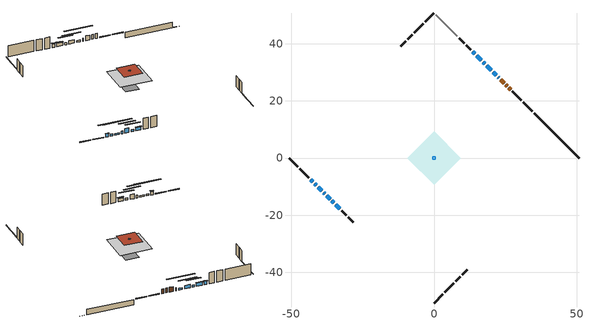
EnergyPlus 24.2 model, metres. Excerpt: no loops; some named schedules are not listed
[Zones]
conditioned space
 floor othersidecoefficients (Floor1 construction): -3.34,0 0,3.34 3.34,0 0,-3.34 z1.61
 floor adiabatic (AdiabaticFloorConstruction): -9.28,0 0,9.28 9.28,0 0,-9.28 z4.05
 floor foundation (Slab1 construction): -3.97,0 0,3.97 3.97,0 0,-3.97 z-0.75
 wall outside (RimJoist1 construction): 0,-50.79 3.15,-47.63 / -50.79,0 -47.63,-3.15 / 0,50.79 -3.15,47.63 / 34.4,16.39 31.24,19.54 z1.61:1.91
 wall outside (RimJoist2 construction): 3.81,-46.98 6.92,-43.87 / -46.98,-3.81 -43.87,-6.92 / -3.81,46.98 -6.92,43.87 / 30.59,20.2 27.48,23.31 z1.61:1.91
 wall outside (AdiabaticWallConstruction 1): 26.82,23.96 26.24,24.54 / 25.59,25.2 25.19,25.6 / 24.53,26.26 23.34,27.44 z1.61:3.64
 wall outside (AdiabaticWallConstruction): 22.69,28.1 22.49,28.29 / -38.62,-12.16 -38.3,-12.49 z1.61:2.83; -43.21,-7.57 -42.5,-8.29 z1.61:3.08; 21.84,28.95 20.76,30.03 z1.61:2.37; -41.84,-8.95 -41.23,-9.56 z1.61:2.43; -40.57,-10.21 -39.28,-11.51 z1.61:2.3; 20.1,30.68 18.41,32.37 / -34.4,-16.39 -32.92,-17.86 z1.61:3.06; 17.76,33.03 17.26,33.52 z1.61:2.46; -37.64,-13.14 -36.4,-14.38 z1.61:3.62; -35.75,-15.04 -35.05,-15.73 z1.61:2.58; 16.61,34.18 14.92,35.87 / 14.26,36.52 13.54,37.24 z1.61:3.07
 wall outside (Wall1 construction): 7.57,-43.21 9.16,-41.63 / -32.27,-18.52 -30.68,-20.1 / -7.57,43.21 -9.16,41.63 / 12.89,37.9 11.3,39.48 z1.61:6.49
 wall outside (Wall2 construction): 9.82,-40.97 11.61,-39.18 / -30.02,-20.76 -28.23,-22.56 / -9.82,40.97 -11.61,39.18 / 10.64,40.14 8.85,41.94 z1.61:6.49
 wall foundation (FoundationWall1 construction): 35.05,15.73,-0.75 35.05,15.73,1.61 48.74,2.04,1.61 48.74,2.04,-0.65 50.79,0,-0.65 50.79,0,-0.75
 wall adiabatic (Wall3 construction): 8.19,42.59 0.66,50.13 z1.61:6.49
 window (WindowConstruction 8): 22.69,28.1 22.49,28.29 z1.61:2.83
 window (WindowConstruction 7): -43.21,-7.57 -42.5,-8.29 z1.61:3.08
 window (WindowConstruction 10): 21.84,28.95 20.76,30.03 z1.61:2.37
 window (WindowConstruction 11): -41.84,-8.95 -41.23,-9.56 z1.61:2.42
 window (WindowConstruction 12): -40.57,-10.21 -39.28,-11.51 z1.61:2.3
 window (WindowConstruction 9): -38.62,-12.16 -38.3,-12.49 z1.61:2.83
 window (WindowConstruction): 20.1,30.68 18.41,32.37 z1.61:3.06
 window (WindowConstruction 1): 17.76,33.03 17.26,33.52 z1.61:2.46
 window (WindowConstruction 2): -37.64,-13.14 -36.4,-14.38 z1.61:3.62
 window (WindowConstruction 3): -35.75,-15.04 -35.05,-15.73 z1.61:2.58
 window (WindowConstruction 4): 16.61,34.18 14.92,35.87 z1.61:3.07
 window (WindowConstruction 5): 14.26,36.52 13.54,37.24 z1.61:3.07
 window (WindowConstruction 6): -34.4,-16.39 -32.92,-17.86 z1.61:3.06
 door (Door): 26.82,23.96 26.24,24.54 z1.61:3.64
 door (Door 1): 25.59,25.2 25.19,25.6 z1.61:3.64
 door (Door 2): 24.53,26.26 23.34,27.44 z1.61:3.64
 ceiling adiabatic (AdiabaticFloorConstruction): 0,-9.28 9.28,0 0,9.28 -9.28,0 z4.05
 roof outside (Roof1 construction): 0,5.51 -5.51,0 0,-5.51 5.51,0 z6.49
 roof outside (AdiabaticRoofConstruction): 0.38,-0.38 0.38,0.38 -0.38,0.38 -0.38,-0.38 z6.49
 skylight (SkylightConstruction): 0.38,-0.38 0.38,0.38 -0.38,0.38 -0.38,-0.38 z6.49
shading: -42.35,-8.43 -43.36,-7.43 -43.65,-7.72 -42.64,-8.72 z3.28; 17.1,33.68 25.49,25.29 25.78,25.59 17.39,33.97 z7.54; -37.57,-13.21 -45.49,-5.29 -45.79,-5.58 -37.86,-13.5 z7.59; -35.62,-15.16 -44.23,-6.56 -44.52,-6.85 -35.91,-15.45 z7.47; 16.51,34.27 22,28.78 22.3,29.07 16.8,34.57 z5.75; 15.36,35.43 19.66,31.13 19.95,31.42 15.65,35.72 z5.15; -34.5,-16.29 -39.54,-11.24 -39.84,-11.53 -34.79,-16.58 z6.31; -33.15,-17.64 -37.65,-13.14 -37.94,-13.43 -33.44,-17.93 z5.27; 14.78,36.01 16.75,34.04 17.04,34.33 15.07,36.3 z3.27; 13.4,37.38 14.4,36.38 14.7,36.67 13.69,37.67 z3.27; -32.78,-18 -34.54,-16.25 -34.83,-16.54 -33.07,-18.29 z3.26
[Building]
Building 1: Terrain=Suburbs
[Site:Location]
Montreal Intl AP_QC: Latitude {deg}=45.47; Longitude {deg}=-73.74; Time Zone {hr}=-5; Elevation {m}=36; Keep Site Location Information=Yes
[Site:GroundTemperature:Shallow]
2.07863, -0.316383, -0.508184, 0.628371, 5.19101, 9.73239, 13.6695, 16.1636, 16.3755, 14.347, 10.5102, 6.10817
[Site:WaterMainsTemperature]
Calculation Method=Schedule; Temperature Schedule=mains temperature schedule
[Material] Roughness=Rough; Thermal Absorptance=0.9
Name | Thickness {m} | Conductivity {W/m-K} | Density {kg/m3} | Specific Heat {J/kg-K} | Solar Absorptance | Visible Absorptance
asphalt or fiberglass shingles | 0.00635 | 0.162714 | 1121.4 | 1465.45 | 0.4 | 0.4
asphalt or fiberglass shingles 1 | 0.00635 | 0.162714 | 1121.4 | 1465.45 | 0.7 | 0.7
concrete 4.0 in. | 0.1016 | 1.803125 | 2242.8 | 837.4 | 0.7 | 0.7
concrete 8.0 in. | 0.2032 | 1.803125 | 2242.8 | 837.4 | 0.7 | 0.7
door material | 0.04445 | 0.188738 | 512.64 | 1214.23 | 0.7 | 0.7
door material 1 | 0.04445 | 0.327969 | 512.64 | 1214.23 | 0.7 | 0.7
door material 2 | 0.04445 | 0.20624 | 512.64 | 1214.23 | 0.7 | 0.7
exterior vertical ins | 0.000864726 | 0.029427 | 32.04 | 1214.23 | 0.7 | 0.7
floor covering | 0.0127 | 0.0433444 | 54.468 | 1339.84 | 0.6 | 0.6
floor rigid ins; roof rigid ins; wall rigid ins | 0.512978 | 0.029427 | 32.04 | 1214.23 | 0.7 | 0.7
floor stud and cavity | 0.1397 | 0.108697 | 92.3553 | 1139.71 | 0.7 | 0.7
floor stud and cavity 1 | 0.1397 | 1.75129 | 37.0049 | 1207.88 | 0.7 | 0.7
furniture material conditioned space 1 | 0.1524 | 0.115458 | 640.8 | 1214.23 | 0.6 | 0.6
gypsum board | 0.0127 | 0.160291 | 801 | 837.4 | 0.6 | 0.6
gypsum board 1 | 0.0127 | 0.160291 | 801 | 837.4 | 0.7 | 0.7
osb sheathing 0.5 in. | 0.0127 | 0.115458 | 512.64 | 1214.23 | 0.7 | 0.7
osb sheathing 0.5 in. 1 | 0.0127 | 0.115458 | 512.64 | 1214.23 | 0.4 | 0.4
osb sheathing 0.75 in. | 0.01905 | 0.115458 | 512.64 | 1214.23 | 0.7 | 0.7
osb sheathing 2.0 in. | 0.0508 | 0.115458 | 512.64 | 1214.23 | 0.7 | 0.7
rim joist stud and cavity | 0.0508 | 0.177588 | 50.32683 | 1063.81 | 0.6 | 0.6
rim joist stud and cavity 1 | 0.0508 | 0.859146 | 125.044 | 1163.47 | 0.6 | 0.6
roof stud and cavity | 0.2032 | 0.164872 | 78.34581 | 1123.46 | 0.7 | 0.7
roof stud and cavity 1 | 0.18415 | 1.7868 | 37.0049 | 1207.88 | 0.6 | 0.6
wall stud and cavity | 0.1397 | 0.0984349 | 139.0536 | 1170.24 | 0.7 | 0.7
wall stud and cavity 1 | 0.1397 | 0.0983129 | 139.0536 | 1170.24 | 0.7 | 0.7
wall stud and cavity 2 | 0.1397 | 0.0881984 | 139.0536 | 1170.24 | 0.7 | 0.7
wall stud and cavity 3 | 0.0889 | 0.380278 | 52.3479 | 1209.89 | 0.7 | 0.7
wall stud and cavity 4 | 0.0889 | 0.391764 | 83.0341 | 1211.67 | 0.7 | 0.7
wood siding | 0.0254 | 0.102417 | 544.68 | 1172.36 | 0.4 | 0.4
wood siding 1; wood siding 2; wood siding 3 | 0.0254 | 0.102417 | 544.68 | 1172.36 | 0.7 | 0.7
[WindowMaterial:SimpleGlazingSystem]
Name | U-Factor {W/m2-K} | Solar Heat Gain Coefficient
SkylightMaterial | 5.38976 | 0.7368
WindowMaterial | 2.927009 | 0.63
WindowMaterial 1 | 3.08826 | 0.52
WindowMaterial 10 | 4.47199 | 0.53
WindowMaterial 11 | 4.48392 | 0.53
WindowMaterial 2 | 4.38966 | 0.68
WindowMaterial 3 | 3.01672 | 0.52
WindowMaterial 4 | 3.03773 | 0.65
WindowMaterial 5 | 3.05987 | 0.6
WindowMaterial 6 | 3.04 | 0.65
WindowMaterial 7 | 7.13781 | 0.61
WindowMaterial 8 | 3.0383 | 0.46
WindowMaterial 9 | 4.60145 | 0.52
[Construction]
AdiabaticFloorConstruction: floor stud and cavity 1, floor rigid ins, osb sheathing 0.75 in., floor covering
AdiabaticRoofConstruction: asphalt or fiberglass shingles 1, roof rigid ins, osb sheathing 0.75 in., roof stud and cavity 1
AdiabaticWallConstruction: wood siding 2, wall rigid ins, wall stud and cavity 3, gypsum board
AdiabaticWallConstruction 1: wood siding 3, wall rigid ins, wall stud and cavity 3, gypsum board
Door: door material
Door 1: door material 1
Door 2: door material 2
Floor1 construction: floor stud and cavity, osb sheathing 0.75 in., floor covering
FoundationWall1 construction: concrete 8.0 in., gypsum board 1
furniture construction conditioned space 1: furniture material conditioned space 1
PartitionWallConstruction: gypsum board, wall stud and cavity 4, gypsum board
RimJoist1 construction: wood siding 1, rim joist stud and cavity
RimJoist2 construction: wood siding 1, osb sheathing 2.0 in., rim joist stud and cavity 1
Roof1 construction: asphalt or fiberglass shingles, osb sheathing 0.75 in., roof stud and cavity, gypsum board
SkylightConstruction: SkylightMaterial
Slab1 construction: concrete 4.0 in.
Wall1 construction: wood siding, osb sheathing 0.5 in., wall stud and cavity, gypsum board
Wall2 construction: wood siding, osb sheathing 0.5 in., wall stud and cavity 1, gypsum board
Wall3 construction: osb sheathing 0.5 in. 1, wall stud and cavity 2, gypsum board
WindowConstruction: WindowMaterial
WindowConstruction 1: WindowMaterial 1
WindowConstruction 10: WindowMaterial 9
WindowConstruction 11: WindowMaterial 10
WindowConstruction 12: WindowMaterial 11
WindowConstruction 2: WindowMaterial 2
WindowConstruction 3: WindowMaterial 3
WindowConstruction 4: WindowMaterial 4
WindowConstruction 5; WindowConstruction 7: WindowMaterial 5
WindowConstruction 6: WindowMaterial 6
WindowConstruction 8: WindowMaterial 7
WindowConstruction 9: WindowMaterial 8
[Zone]
conditioned space: Multiplier=1; Volume {m3}=386.1; Part of Total Floor Area=Yes
[Space]
conditioned space 1: Zone=conditioned space; Volume {m3}=386.1
[SurfaceProperty:OtherSideCoefficients]
other non-freezing space: Combined Convective/Radiative Film Coefficient {W/m2-K}=8.35; Constant Temperature Coefficient=1; External Dry-Bulb Temperature Coefficient=0; Ground Temperature Coefficient=0; Wind Speed Coefficient=0; Zone Air Temperature Coefficient=0; Constant Temperature Schedule=other non-freezing space; Previous Other Side Temperature Coefficient=0
[SurfaceProperty:ExposedFoundationPerimeter]
Slab1: Exposed Perimeter Calculation Method=TotalExposedPerimeter; Total Exposed Perimeter {m}=22.25
[InternalMass] Zone or ZoneList=conditioned space; Space or SpaceList=conditioned space 1
Name | Construction | Surface Area {m2}
furniture mass conditioned space 1 | furniture construction conditioned space 1 | 90.4361
partition wall mass | PartitionWallConstruction | 226.09
[Lights]
interior lighting: Zone or ZoneList or Space or SpaceList=conditioned space 1; Schedule=interior lighting schedule; Design Level Calculation Method=LightingLevel; Lighting Level {W}=343.2; Return Air Fraction=0; Fraction Radiant=0.6; Fraction Visible=0.2; Fraction Replaceable=1
[People]
occupants: Zone or ZoneList or Space or SpaceList=conditioned space 1; Number of People Schedule=occupants schedule; Number of People Calculation Method=People; Number of People=3; Fraction Radiant=0.314171; Sensible Heat Fraction=0.56303; Activity Level Schedule=occupants activity schedule; Carbon Dioxide Generation Rate {m3/s-W}=0; Enable ASHRAE 55 Comfort Warnings=No; Mean Radiant Temperature Calculation Type=EnclosureAveraged
[ElectricEquipment] Zone or ZoneList or Space or SpaceList=conditioned space 1; Design Level Calculation Method=EquipmentLevel
Name | Schedule | Design Level {W} | Fraction Latent | Fraction Radiant | Fraction Lost
clothes dryer | clothes dryer schedule | 140.772 | 0.015 | 0.081 | 0.85
clothes washer | clothes washer schedule | 32.1985 | 0.03 | 0.162 | 0.7
cooking range | cooking range schedule | 208.969 | 0.08 | 0.432 | 0.2
dishwasher | dishwasher schedule | 66.8632 | 0.3 | 0.18 | 0.4
fridge | fridge schedule | 72.9452 | 0 | 0.6 | 0
mech vent house fan | mech vent house fan schedule | 0.95 | 0 | 0 | 1
mech vent house fan cfis | mech vent house fan cfis schedule | 0 | 0 | 0 | 0
mech vent range fan 0 | mech vent range fan 0 schedule | 57 | 0 | 0 | 1
misc plug loads | misc plug loads schedule | 494.7 | 0.045 | 0.513 | 0.1
whole house fan | Always On Discrete | 0 | 0 | 0 | 1
[OtherEquipment] Zone or ZoneList or Space or SpaceList=conditioned space 1; Design Level Calculation Method=EquipmentLevel
Name | Fuel Type | Schedule | Design Level {W} | Fraction Latent | Fraction Radiant | Fraction Lost
clothes dryer 1 | Electricity | clothes dryer schedule | 0 | 0.015 | 0.081 | 0.85
cooking range 1 | Electricity | cooking range schedule | 0 | 0.08 | 0.432 | 0.2
general water use latent | None | general water use schedule | 59.3978 | 1 | 0 | 0
general water use sensible | None | general water use schedule | -58.539 | 0 | 0.6 | 0
mech vent house fan latent load | None | Always On Discrete | 0 | 1 | 0 | 0
mech vent house fan sensible load | None | Always On Discrete | 0 | 0 | 0 | 0
water heater energy adjustment1 | Electricity | Always On Discrete | 0.01 | 0 | 0 | 1
[ZoneInfiltration:DesignFlowRate] Zone or ZoneList or Space or SpaceList=conditioned space 1; Schedule=Always On Discrete; Design Flow Rate Calculation Method=Flow/Zone; Design Flow Rate {m3/s}=0
infil flow; natural vent flow; whole house fan flow
[Foundation:Kiva]
Foundation Kiva 1: Initial Indoor Air Temperature {C}=18; Wall Height Above Grade {m}=1.61001; Wall Depth Below Slab {m}=0.2032; Custom Block Material Name 1=exterior vertical ins; Custom Block Depth 1 {m}=2.36001; Custom Block X Position 1 {m}=0.2159; Custom Block Z Position 1 {m}=0
[Foundation:Kiva:Settings]
Soil Conductivity {W/m-K}=0.849921; Soil Density {kg/m3}=1842.3; Soil Specific Heat {J/kg-K}=418.7; Ground Solar Absorptivity=0.9; Ground Thermal Absorptivity=0.9; Ground Surface Roughness {m}=0.03; Far-Field Width {m}=40; Deep-Ground Boundary Condition=ZeroFlux; Deep-Ground Depth {m}=40; Minimum Cell Dimension {m}=0.2; Maximum Cell Growth Coefficient=3; Simulation Timestep=Timestep
[Exterior:Lights]
exterior lighting: Schedule=exterior lighting schedule; Design Level {W}=75.6
[Schedule:Constant]
Name | Hourly Value
other non-freezing space; fridge schedule | 0
occupants activity schedule | 117.228
mech vent house fan schedule; mech vent house fan cfis schedule; Always On Discrete | 1
[Schedule:Week:Daily]
interior lighting schedule Week Rule - Jan1-Jan27: interior lighting schedule day, interior lighting schedule day, interior lighting schedule day, interior lighting schedule day, interior lighting schedule day, interior lighting schedule day, interior lighting schedule day, interior lighting schedule default day, interior lighting schedule default day, interior lighting schedule default day, interior lighting schedule default day, interior lighting schedule default day
interior lighting schedule Week Rule - Jan28-Feb3: interior lighting schedule day, interior lighting schedule day, interior lighting schedule day, interior lighting schedule day, interior lighting schedule day 1, interior lighting schedule day 1, interior lighting schedule day 1, interior lighting schedule default day, interior lighting schedule default day, interior lighting schedule default day, interior lighting schedule default day, interior lighting schedule default day
interior lighting schedule Week Rule - Feb4-Feb24: interior lighting schedule day 1, interior lighting schedule day 1, interior lighting schedule day 1, interior lighting schedule day 1, interior lighting schedule day 1, interior lighting schedule day 1, interior lighting schedule day 1, interior lighting schedule default day, interior lighting schedule default day, interior lighting schedule default day, interior lighting schedule default day, interior lighting schedule default day
interior lighting schedule Week Rule - Feb25-Mar3: interior lighting schedule day 1, interior lighting schedule day 1, interior lighting schedule day 1, interior lighting schedule day 1, interior lighting schedule day 2, interior lighting schedule day 2, interior lighting schedule day 2, interior lighting schedule default day, interior lighting schedule default day, interior lighting schedule default day, interior lighting schedule default day, interior lighting schedule default day
interior lighting schedule Week Rule - Mar4-Mar31: interior lighting schedule day 2, interior lighting schedule day 2, interior lighting schedule day 2, interior lighting schedule day 2, interior lighting schedule day 2, interior lighting schedule day 2, interior lighting schedule day 2, interior lighting schedule default day, interior lighting schedule default day, interior lighting schedule default day, interior lighting schedule default day, interior lighting schedule default day
interior lighting schedule Week Rule - Apr1-Apr28: interior lighting schedule day 3, interior lighting schedule day 3, interior lighting schedule day 3, interior lighting schedule day 3, interior lighting schedule day 3, interior lighting schedule day 3, interior lighting schedule day 3, interior lighting schedule default day, interior lighting schedule default day, interior lighting schedule default day, interior lighting schedule default day, interior lighting schedule default day
interior lighting schedule Week Rule - Apr29-May5: interior lighting schedule day 3, interior lighting schedule day 3, interior lighting schedule day 4, interior lighting schedule day 4, interior lighting schedule day 4, interior lighting schedule day 4, interior lighting schedule day 4, interior lighting schedule default day, interior lighting schedule default day, interior lighting schedule default day, interior lighting schedule default day, interior lighting schedule default day
interior lighting schedule Week Rule - May6-May26: interior lighting schedule day 4, interior lighting schedule day 4, interior lighting schedule day 4, interior lighting schedule day 4, interior lighting schedule day 4, interior lighting schedule day 4, interior lighting schedule day 4, interior lighting schedule default day, interior lighting schedule default day, interior lighting schedule default day, interior lighting schedule default day, interior lighting schedule default day
interior lighting schedule Week Rule - May27-Jun2: interior lighting schedule day 4, interior lighting schedule day 4, interior lighting schedule day 4, interior lighting schedule day 4, interior lighting schedule day 4, interior lighting schedule day 5, interior lighting schedule day 5, interior lighting schedule default day, interior lighting schedule default day, interior lighting schedule default day, interior lighting schedule default day, interior lighting schedule default day
interior lighting schedule Week Rule - Jun3-Jun30: interior lighting schedule day 5, interior lighting schedule day 5, interior lighting schedule day 5, interior lighting schedule day 5, interior lighting schedule day 5, interior lighting schedule day 5, interior lighting schedule day 5, interior lighting schedule default day, interior lighting schedule default day, interior lighting schedule default day, interior lighting schedule default day, interior lighting schedule default day
interior lighting schedule Week Rule - Jul1-Jul28: interior lighting schedule day 6, interior lighting schedule day 6, interior lighting schedule day 6, interior lighting schedule day 6, interior lighting schedule day 6, interior lighting schedule day 6, interior lighting schedule day 6, interior lighting schedule default day, interior lighting schedule default day, interior lighting schedule default day, interior lighting schedule default day, interior lighting schedule default day
interior lighting schedule Week Rule - Jul29-Aug4: interior lighting schedule day 6, interior lighting schedule day 6, interior lighting schedule day 6, interior lighting schedule day 7, interior lighting schedule day 7, interior lighting schedule day 7, interior lighting schedule day 7, interior lighting schedule default day, interior lighting schedule default day, interior lighting schedule default day, interior lighting schedule default day, interior lighting schedule default day
interior lighting schedule Week Rule - Aug5-Aug25: interior lighting schedule day 7, interior lighting schedule day 7, interior lighting schedule day 7, interior lighting schedule day 7, interior lighting schedule day 7, interior lighting schedule day 7, interior lighting schedule day 7, interior lighting schedule default day, interior lighting schedule default day, interior lighting schedule default day, interior lighting schedule default day, interior lighting schedule default day
interior lighting schedule Week Rule - Aug26-Sep1: interior lighting schedule day 7, interior lighting schedule day 7, interior lighting schedule day 7, interior lighting schedule day 7, interior lighting schedule day 7, interior lighting schedule day 7, interior lighting schedule day 8, interior lighting schedule default day, interior lighting schedule default day, interior lighting schedule default day, interior lighting schedule default day, interior lighting schedule default day
interior lighting schedule Week Rule - Sep2-Sep29: interior lighting schedule day 8, interior lighting schedule day 8, interior lighting schedule day 8, interior lighting schedule day 8, interior lighting schedule day 8, interior lighting schedule day 8, interior lighting schedule day 8, interior lighting schedule default day, interior lighting schedule default day, interior lighting schedule default day, interior lighting schedule default day, interior lighting schedule default day
interior lighting schedule Week Rule - Sep30-Oct6: interior lighting schedule day 8, interior lighting schedule day 9, interior lighting schedule day 9, interior lighting schedule day 9, interior lighting schedule day 9, interior lighting schedule day 9, interior lighting schedule day 9, interior lighting schedule default day, interior lighting schedule default day, interior lighting schedule default day, interior lighting schedule default day, interior lighting schedule default day
interior lighting schedule Week Rule - Oct7-Oct27: interior lighting schedule day 9, interior lighting schedule day 9, interior lighting schedule day 9, interior lighting schedule day 9, interior lighting schedule day 9, interior lighting schedule day 9, interior lighting schedule day 9, interior lighting schedule default day, interior lighting schedule default day, interior lighting schedule default day, interior lighting schedule default day, interior lighting schedule default day
interior lighting schedule Week Rule - Oct28-Nov3: interior lighting schedule day 9, interior lighting schedule day 9, interior lighting schedule day 9, interior lighting schedule day 9, interior lighting schedule day 10, interior lighting schedule day 10, interior lighting schedule day 10, interior lighting schedule default day, interior lighting schedule default day, interior lighting schedule default day, interior lighting schedule default day, interior lighting schedule default day
interior lighting schedule Week Rule - Nov4-Nov24: interior lighting schedule day 10, interior lighting schedule day 10, interior lighting schedule day 10, interior lighting schedule day 10, interior lighting schedule day 10, interior lighting schedule day 10, interior lighting schedule day 10, interior lighting schedule default day, interior lighting schedule default day, interior lighting schedule default day, interior lighting schedule default day, interior lighting schedule default day
interior lighting schedule Week Rule - Nov25-Dec1: interior lighting schedule day 10, interior lighting schedule day 10, interior lighting schedule day 10, interior lighting schedule day 10, interior lighting schedule day 10, interior lighting schedule day 10, interior lighting schedule day 11, interior lighting schedule default day, interior lighting schedule default day, interior lighting schedule default day, interior lighting schedule default day, interior lighting schedule default day
interior lighting schedule Week Rule - Dec2-Dec31: interior lighting schedule day 11, interior lighting schedule day 11, interior lighting schedule day 11, interior lighting schedule day 11, interior lighting schedule day 11, interior lighting schedule day 11, interior lighting schedule day 11, interior lighting schedule default day, interior lighting schedule default day, interior lighting schedule default day, interior lighting schedule default day, interior lighting schedule default day
occupants schedule Week Rule - Jan1-Dec31: occupants schedule day, occupants schedule day, occupants schedule day, occupants schedule day, occupants schedule day, occupants schedule day, occupants schedule day, occupants schedule default day, occupants schedule default day, occupants schedule default day, occupants schedule default day, occupants schedule default day
clothes dryer schedule Week Rule - Jan1-Dec31: clothes dryer schedule day, clothes dryer schedule day, clothes dryer schedule day, clothes dryer schedule day, clothes dryer schedule day, clothes dryer schedule day, clothes dryer schedule day, clothes dryer schedule default day, clothes dryer schedule default day, clothes dryer schedule default day, clothes dryer schedule default day, clothes dryer schedule default day
clothes washer schedule Week Rule - Jan1-Dec31: clothes washer schedule day, clothes washer schedule day, clothes washer schedule day, clothes washer schedule day, clothes washer schedule day, clothes washer schedule day, clothes washer schedule day, clothes washer schedule default day, clothes washer schedule default day, clothes washer schedule default day, clothes washer schedule default day, clothes washer schedule default day
cooking range schedule Week Rule - Jan1-Dec31: cooking range schedule day, cooking range schedule day, cooking range schedule day, cooking range schedule day, cooking range schedule day, cooking range schedule day, cooking range schedule day, cooking range schedule default day, cooking range schedule default day, cooking range schedule default day, cooking range schedule default day, cooking range schedule default day
dishwasher schedule Week Rule - Jan1-Dec31: dishwasher schedule day, dishwasher schedule day, dishwasher schedule day, dishwasher schedule day, dishwasher schedule day, dishwasher schedule day, dishwasher schedule day, dishwasher schedule default day, dishwasher schedule default day, dishwasher schedule default day, dishwasher schedule default day, dishwasher schedule default day
mech vent range fan 0 schedule Week Rule - Jan1-Dec31: mech vent range fan 0 schedule day, mech vent range fan 0 schedule day, mech vent range fan 0 schedule day, mech vent range fan 0 schedule day, mech vent range fan 0 schedule day, mech vent range fan 0 schedule day, mech vent range fan 0 schedule day, mech vent range fan 0 schedule default day, mech vent range fan 0 schedule default day, mech vent range fan 0 schedule default day, mech vent range fan 0 schedule default day, mech vent range fan 0 schedule default day
misc plug loads schedule Week Rule - Jan1-Dec31: misc plug loads schedule day, misc plug loads schedule day, misc plug loads schedule day, misc plug loads schedule day, misc plug loads schedule day, misc plug loads schedule day, misc plug loads schedule day, misc plug loads schedule default day, misc plug loads schedule default day, misc plug loads schedule default day, misc plug loads schedule default day, misc plug loads schedule default day
general water use schedule Week Rule - Jan1-Dec31: general water use schedule day, general water use schedule day, general water use schedule day, general water use schedule day, general water use schedule day, general water use schedule day, general water use schedule day, general water use schedule default day, general water use schedule default day, general water use schedule default day, general water use schedule default day, general water use schedule default day
exterior lighting schedule Week Rule - Jan1-Jan27: exterior lighting schedule day, exterior lighting schedule day, exterior lighting schedule day, exterior lighting schedule day, exterior lighting schedule day, exterior lighting schedule day, exterior lighting schedule day, exterior lighting schedule default day, exterior lighting schedule default day, exterior lighting schedule default day, exterior lighting schedule default day, exterior lighting schedule default day
exterior lighting schedule Week Rule - Jan28-Feb3: exterior lighting schedule day, exterior lighting schedule day, exterior lighting schedule day, exterior lighting schedule day, exterior lighting schedule day 1, exterior lighting schedule day 1, exterior lighting schedule day 1, exterior lighting schedule default day, exterior lighting schedule default day, exterior lighting schedule default day, exterior lighting schedule default day, exterior lighting schedule default day
exterior lighting schedule Week Rule - Feb4-Feb24: exterior lighting schedule day 1, exterior lighting schedule day 1, exterior lighting schedule day 1, exterior lighting schedule day 1, exterior lighting schedule day 1, exterior lighting schedule day 1, exterior lighting schedule day 1, exterior lighting schedule default day, exterior lighting schedule default day, exterior lighting schedule default day, exterior lighting schedule default day, exterior lighting schedule default day
exterior lighting schedule Week Rule - Feb25-Mar3: exterior lighting schedule day 1, exterior lighting schedule day 1, exterior lighting schedule day 1, exterior lighting schedule day 1, exterior lighting schedule day 2, exterior lighting schedule day 2, exterior lighting schedule day 2, exterior lighting schedule default day, exterior lighting schedule default day, exterior lighting schedule default day, exterior lighting schedule default day, exterior lighting schedule default day
exterior lighting schedule Week Rule - Mar4-Mar31: exterior lighting schedule day 2, exterior lighting schedule day 2, exterior lighting schedule day 2, exterior lighting schedule day 2, exterior lighting schedule day 2, exterior lighting schedule day 2, exterior lighting schedule day 2, exterior lighting schedule default day, exterior lighting schedule default day, exterior lighting schedule default day, exterior lighting schedule default day, exterior lighting schedule default day
exterior lighting schedule Week Rule - Apr1-Apr28: exterior lighting schedule day 3, exterior lighting schedule day 3, exterior lighting schedule day 3, exterior lighting schedule day 3, exterior lighting schedule day 3, exterior lighting schedule day 3, exterior lighting schedule day 3, exterior lighting schedule default day, exterior lighting schedule default day, exterior lighting schedule default day, exterior lighting schedule default day, exterior lighting schedule default day
exterior lighting schedule Week Rule - Apr29-May5: exterior lighting schedule day 3, exterior lighting schedule day 3, exterior lighting schedule day 4, exterior lighting schedule day 4, exterior lighting schedule day 4, exterior lighting schedule day 4, exterior lighting schedule day 4, exterior lighting schedule default day, exterior lighting schedule default day, exterior lighting schedule default day, exterior lighting schedule default day, exterior lighting schedule default day
exterior lighting schedule Week Rule - May6-May26: exterior lighting schedule day 4, exterior lighting schedule day 4, exterior lighting schedule day 4, exterior lighting schedule day 4, exterior lighting schedule day 4, exterior lighting schedule day 4, exterior lighting schedule day 4, exterior lighting schedule default day, exterior lighting schedule default day, exterior lighting schedule default day, exterior lighting schedule default day, exterior lighting schedule default day
exterior lighting schedule Week Rule - May27-Jun2: exterior lighting schedule day 4, exterior lighting schedule day 4, exterior lighting schedule day 4, exterior lighting schedule day 4, exterior lighting schedule day 4, exterior lighting schedule day 5, exterior lighting schedule day 5, exterior lighting schedule default day, exterior lighting schedule default day, exterior lighting schedule default day, exterior lighting schedule default day, exterior lighting schedule default day
exterior lighting schedule Week Rule - Jun3-Jun30: exterior lighting schedule day 5, exterior lighting schedule day 5, exterior lighting schedule day 5, exterior lighting schedule day 5, exterior lighting schedule day 5, exterior lighting schedule day 5, exterior lighting schedule day 5, exterior lighting schedule default day, exterior lighting schedule default day, exterior lighting schedule default day, exterior lighting schedule default day, exterior lighting schedule default day
exterior lighting schedule Week Rule - Jul1-Jul28: exterior lighting schedule day 6, exterior lighting schedule day 6, exterior lighting schedule day 6, exterior lighting schedule day 6, exterior lighting schedule day 6, exterior lighting schedule day 6, exterior lighting schedule day 6, exterior lighting schedule default day, exterior lighting schedule default day, exterior lighting schedule default day, exterior lighting schedule default day, exterior lighting schedule default day
exterior lighting schedule Week Rule - Jul29-Aug4: exterior lighting schedule day 6, exterior lighting schedule day 6, exterior lighting schedule day 6, exterior lighting schedule day 7, exterior lighting schedule day 7, exterior lighting schedule day 7, exterior lighting schedule day 7, exterior lighting schedule default day, exterior lighting schedule default day, exterior lighting schedule default day, exterior lighting schedule default day, exterior lighting schedule default day
exterior lighting schedule Week Rule - Aug5-Aug25: exterior lighting schedule day 7, exterior lighting schedule day 7, exterior lighting schedule day 7, exterior lighting schedule day 7, exterior lighting schedule day 7, exterior lighting schedule day 7, exterior lighting schedule day 7, exterior lighting schedule default day, exterior lighting schedule default day, exterior lighting schedule default day, exterior lighting schedule default day, exterior lighting schedule default day
exterior lighting schedule Week Rule - Aug26-Sep1: exterior lighting schedule day 7, exterior lighting schedule day 7, exterior lighting schedule day 7, exterior lighting schedule day 7, exterior lighting schedule day 7, exterior lighting schedule day 7, exterior lighting schedule day 8, exterior lighting schedule default day, exterior lighting schedule default day, exterior lighting schedule default day, exterior lighting schedule default day, exterior lighting schedule default day
exterior lighting schedule Week Rule - Sep2-Sep29: exterior lighting schedule day 8, exterior lighting schedule day 8, exterior lighting schedule day 8, exterior lighting schedule day 8, exterior lighting schedule day 8, exterior lighting schedule day 8, exterior lighting schedule day 8, exterior lighting schedule default day, exterior lighting schedule default day, exterior lighting schedule default day, exterior lighting schedule default day, exterior lighting schedule default day
exterior lighting schedule Week Rule - Sep30-Oct6: exterior lighting schedule day 8, exterior lighting schedule day 9, exterior lighting schedule day 9, exterior lighting schedule day 9, exterior lighting schedule day 9, exterior lighting schedule day 9, exterior lighting schedule day 9, exterior lighting schedule default day, exterior lighting schedule default day, exterior lighting schedule default day, exterior lighting schedule default day, exterior lighting schedule default day
exterior lighting schedule Week Rule - Oct7-Oct27: exterior lighting schedule day 9, exterior lighting schedule day 9, exterior lighting schedule day 9, exterior lighting schedule day 9, exterior lighting schedule day 9, exterior lighting schedule day 9, exterior lighting schedule day 9, exterior lighting schedule default day, exterior lighting schedule default day, exterior lighting schedule default day, exterior lighting schedule default day, exterior lighting schedule default day
exterior lighting schedule Week Rule - Oct28-Nov3: exterior lighting schedule day 9, exterior lighting schedule day 9, exterior lighting schedule day 9, exterior lighting schedule day 9, exterior lighting schedule day 10, exterior lighting schedule day 10, exterior lighting schedule day 10, exterior lighting schedule default day, exterior lighting schedule default day, exterior lighting schedule default day, exterior lighting schedule default day, exterior lighting schedule default day
exterior lighting schedule Week Rule - Nov4-Nov24: exterior lighting schedule day 10, exterior lighting schedule day 10, exterior lighting schedule day 10, exterior lighting schedule day 10, exterior lighting schedule day 10, exterior lighting schedule day 10, exterior lighting schedule day 10, exterior lighting schedule default day, exterior lighting schedule default day, exterior lighting schedule default day, exterior lighting schedule default day, exterior lighting schedule default day
[Schedule:Year]
interior lighting schedule: interior lighting schedule Week Rule - Jan1-Jan27, 1, 1, 1, 27, interior lighting schedule Week Rule - Jan28-Feb3, 1, 28, 2, 3, interior lighting schedule Week Rule - Feb4-Feb24, 2, 4, 2, 24, interior lighting schedule Week Rule - Feb25-Mar3, 2, 25, 3, 3, interior lighting schedule Week Rule - Mar4-Mar31, 3, 4, 3, 31, interior lighting schedule Week Rule - Apr1-Apr28, 4, 1, 4, 28, interior lighting schedule Week Rule - Apr29-May5, 4, 29, 5, 5, interior lighting schedule Week Rule - May6-May26, 5, 6, 5, 26, interior lighting schedule Week Rule - May27-Jun2, 5, 27, 6, 2, interior lighting schedule Week Rule - Jun3-Jun30, 6, 3, 6, 30, interior lighting schedule Week Rule - Jul1-Jul28, 7, 1, 7, 28, interior lighting schedule Week Rule - Jul29-Aug4, 7, 29, 8, 4, interior lighting schedule Week Rule - Aug5-Aug25, 8, 5, 8, 25, interior lighting schedule Week Rule - Aug26-Sep1, 8, 26, 9, 1, interior lighting schedule Week Rule - Sep2-Sep29, 9, 2, 9, 29, interior lighting schedule Week Rule - Sep30-Oct6, 9, 30, 10, 6, interior lighting schedule Week Rule - Oct7-Oct27, 10, 7, 10, 27, interior lighting schedule Week Rule - Oct28-Nov3, 10, 28, 11, 3, interior lighting schedule Week Rule - Nov4-Nov24, 11, 4, 11, 24, interior lighting schedule Week Rule - Nov25-Dec1, 11, 25, 12, 1, interior lighting schedule Week Rule - Dec2-Dec31, 12, 2, 12, 31
occupants schedule: occupants schedule Week Rule - Jan1-Dec31, 1, 1, 12, 31
clothes dryer schedule: clothes dryer schedule Week Rule - Jan1-Dec31, 1, 1, 12, 31
clothes washer schedule: clothes washer schedule Week Rule - Jan1-Dec31, 1, 1, 12, 31
cooking range schedule: cooking range schedule Week Rule - Jan1-Dec31, 1, 1, 12, 31
dishwasher schedule: dishwasher schedule Week Rule - Jan1-Dec31, 1, 1, 12, 31
mech vent range fan 0 schedule: mech vent range fan 0 schedule Week Rule - Jan1-Dec31, 1, 1, 12, 31
misc plug loads schedule: misc plug loads schedule Week Rule - Jan1-Dec31, 1, 1, 12, 31
general water use schedule: general water use schedule Week Rule - Jan1-Dec31, 1, 1, 12, 31
exterior lighting schedule: exterior lighting schedule Week Rule - Jan1-Jan27, 1, 1, 1, 27, exterior lighting schedule Week Rule - Jan28-Feb3, 1, 28, 2, 3, exterior lighting schedule Week Rule - Feb4-Feb24, 2, 4, 2, 24, exterior lighting schedule Week Rule - Feb25-Mar3, 2, 25, 3, 3, exterior lighting schedule Week Rule - Mar4-Mar31, 3, 4, 3, 31, exterior lighting schedule Week Rule - Apr1-Apr28, 4, 1, 4, 28, exterior lighting schedule Week Rule - Apr29-May5, 4, 29, 5, 5, exterior lighting schedule Week Rule - May6-May26, 5, 6, 5, 26, exterior lighting schedule Week Rule - May27-Jun2, 5, 27, 6, 2, exterior lighting schedule Week Rule - Jun3-Jun30, 6, 3, 6, 30, exterior lighting schedule Week Rule - Jul1-Jul28, 7, 1, 7, 28, exterior lighting schedule Week Rule - Jul29-Aug4, 7, 29, 8, 4, exterior lighting schedule Week Rule - Aug5-Aug25, 8, 5, 8, 25, exterior lighting schedule Week Rule - Aug26-Sep1, 8, 26, 9, 1, exterior lighting schedule Week Rule - Sep2-Sep29, 9, 2, 9, 29, exterior lighting schedule Week Rule - Sep30-Oct6, 9, 30, 10, 6, exterior lighting schedule Week Rule - Oct7-Oct27, 10, 7, 10, 27, exterior lighting schedule Week Rule - Oct28-Nov3, 10, 28, 11, 3, exterior lighting schedule Week Rule - Nov4-Nov24, 11, 4, 11, 24, exterior lighting schedule Week Rule - Nov25-Dec1, 11, 25, 12, 1, exterior lighting schedule Week Rule - Dec2-Dec31, 12, 2, 12, 31
[Schedule:Compact]
mains temperature schedule: Through: 01/01, For: AllDays, Until: 24:00, 6.56833, Through: 01/02, For: AllDays, Until: 24:00, 6.48722, Through: 01/03, For: AllDays, Until: 24:00, 6.40722, Through: 01/04, For: AllDays, Until: 24:00, 6.32889, Through: 01/05, For: AllDays, Until: 24:00, 6.25167, Through: 01/06, For: AllDays, Until: 24:00, 6.17611, Through: 01/07, For: AllDays, Until: 24:00, 6.10222, Through: 01/08, For: AllDays, Until: 24:00, 6.02944, Through: 01/09, For: AllDays, Until: 24:00, 5.95833, Through: 01/10, For: AllDays, Until: 24:00, 5.88889, Through: 01/11, For: AllDays, Until: 24:00, 5.82056, Through: 01/12, For: AllDays, Until: 24:00, 5.75444, Through: 01/13, For: AllDays, Until: 24:00, 5.68944, Through: 01/14, For: AllDays, Until: 24:00, 5.62611, Through: 01/15, For: AllDays, Until: 24:00, 5.56444, Through: 01/16, For: AllDays, Until: 24:00, 5.50444, Through: 01/17, For: AllDays, Until: 24:00, 5.44611, Through: 01/18, For: AllDays, Until: 24:00, 5.38944, Through: 01/19, For: AllDays, Until: 24:00, 5.33389, Through: 01/20, For: AllDays, Until: 24:00, 5.28111, Through: 01/21, For: AllDays, Until: 24:00, 5.22944, Through: 01/22, For: AllDays, Until: 24:00, 5.17944, Through: 01/23, For: AllDays, Until: 24:00, 5.13111, Through: 01/24, For: AllDays, Until: 24:00, 5.085, Through: 01/25, For: AllDays, Until: 24:00, 5.04056, Through: 01/26, For: AllDays, Until: 24:00, 4.99778, Through: 01/27, For: AllDays, Until: 24:00, 4.95667, Through: 01/28, For: AllDays, Until: 24:00, 4.91778, Through: 01/29, For: AllDays, Until: 24:00, 4.88056, Through: 01/30, For: AllDays, Until: 24:00, 4.845, Through: 01/31, For: AllDays, Until: 24:00, 4.81167, Through: 02/01, For: AllDays, Until: 24:00, 4.77944, Through: 02/02, For: AllDays, Until: 24:00, 4.75, Through: 02/03, For: AllDays, Until: 24:00, 4.72167, Through: 02/04, For: AllDays, Until: 24:00, 4.69611, Through: 02/05, For: AllDays, Until: 24:00, 4.67167, Through: 02/06, For: AllDays, Until: 24:00, 4.64944, Through: 02/07, For: AllDays, Until: 24:00, 4.62889, Through: 02/08, For: AllDays, Until: 24:00, 4.61056, Through: 02/09, For: AllDays, Until: 24:00, 4.59389, Through: 02/10, For: AllDays, Until: 24:00, 4.57944, Through: 02/11, For: AllDays, Until: 24:00, 4.56667, Through: 02/12, For: AllDays, Until: 24:00, 4.55611, Through: 02/13, For: AllDays, Until: 24:00, 4.54722, Through: 02/14, For: AllDays, Until: 24:00, 4.54056, Through: 02/15, For: AllDays, Until: 24:00, 4.53556, Through: 02/16, For: AllDays, Until: 24:00, 4.53278, Through: 02/17, For: AllDays, Until: 24:00, 4.53167, Through: 02/18, For: AllDays, Until: 24:00, 4.53278, Through: 02/19, For: AllDays, Until: 24:00, 4.53556, Through: 02/20, For: AllDays, Until: 24:00, 4.54056, Through: 02/21, For: AllDays, Until: 24:00, 4.54722, Through: 02/22, For: AllDays, Until: 24:00, 4.55611, Through: 02/23, For: AllDays, Until: 24:00, 4.56667, Through: 02/24, For: AllDays, Until: 24:00, 4.57944, Through: 02/25, For: AllDays, Until: 24:00, 4.59389, Through: 02/26, For: AllDays, Until: 24:00, 4.61056, Through: 02/27, For: AllDays, Until: 24:00, 4.62889, Through: 02/28, For: AllDays, Until: 24:00, 4.64889, Through: 03/01, For: AllDays, Until: 24:00, 4.67111, Through: 03/02, For: AllDays, Until: 24:00, 4.69556, Through: 03/03, For: AllDays, Until: 24:00, 4.72167, Through: 03/04, For: AllDays, Until: 24:00, 4.74944, Through: 03/05, For: AllDays, Until: 24:00, 4.77944, Through: 03/06, For: AllDays, Until: 24:00, 4.81111, Through: 03/07, For: AllDays, Until: 24:00, 4.84444, Through: 03/08, For: AllDays, Until: 24:00, 4.88, Through: 03/09, For: AllDays, Until: 24:00, 4.91722, Through: 03/10, For: AllDays, Until: 24:00, 4.95611, Through: 03/11, For: AllDays, Until: 24:00, 4.99722, Through: 03/12, For: AllDays, Until: 24:00, 5.04, Through: 03/13, For: AllDays, Until: 24:00, 5.08444, Through: 03/14, For: AllDays, Until: 24:00, 5.13056, Through: 03/15, For: AllDays, Until: 24:00, 5.17889, Through: 03/16, For: AllDays, Until: 24:00, 5.22833, Through: 03/17, For: AllDays, Until: 24:00, 5.28, Through: 03/18, For: AllDays, Until: 24:00, 5.33333, Through: 03/19, For: AllDays, Until: 24:00, 5.38833, Through: 03/20, For: AllDays, Until: 24:00, 5.445, Through: 03/21, For: AllDays, Until: 24:00, 5.50333, Through: 03/22, For: AllDays, Until: 24:00, 5.56333, Through: 03/23, For: AllDays, Until: 24:00, 5.625, Through: 03/24, For: AllDays, Until: 24:00, 5.68833, Through: 03/25, For: AllDays, Until: 24:00, 5.75333, Through: 03/26, For: AllDays, Until: 24:00, 5.81944, Through: 03/27, For: AllDays, Until: 24:00, 5.88778, Through: 03/28, For: AllDays, Until: 24:00, 5.95722, Through: 03/29, For: AllDays, Until: 24:00, 6.02833, Through: 03/30, For: AllDays, Until: 24:00, 6.10111, Through: 03/31, For: AllDays, Until: 24:00, 6.175, Through: 04/01, For: AllDays, Until: 24:00, 6.25056, Through: 04/02, For: AllDays, Until: 24:00, 6.32778, Through: 04/03, For: AllDays, Until: 24:00, 6.40611, Through: 04/04, For: AllDays, Until: 24:00, 6.48556, Through: 04/05, For: AllDays, Until: 24:00, 6.56722, Through: 04/06, For: AllDays, Until: 24:00, 6.64944, Through: 04/07, For: AllDays, Until: 24:00, 6.73333, Through: 04/08, For: AllDays, Until: 24:00, 6.81833, Through: 04/09, For: AllDays, Until: 24:00, 6.905, Through: 04/10, For: AllDays, Until: 24:00, 6.99278, Through: 04/11, For: AllDays, Until: 24:00, 7.08111, Through: 04/12, For: AllDays, Until: 24:00, 7.17167, Through: 04/13, For: AllDays, Until: 24:00, 7.26278, Through: 04/14, For: AllDays, Until: 24:00, 7.355, Through: 04/15, For: AllDays, Until: 24:00, 7.44833, Through: 04/16, For: AllDays, Until: 24:00, 7.54278, Through: 04/17, For: AllDays, Until: 24:00, 7.63889, Through: 04/18, For: AllDays, Until: 24:00, 7.735, Through: 04/19, For: AllDays, Until: 24:00, 7.83278, Through: 04/20, For: AllDays, Until: 24:00, 7.93167, Through: 04/21, For: AllDays, Until: 24:00, 8.03111, Through: 04/22, For: AllDays, Until: 24:00, 8.13167, Through: 04/23, For: AllDays, Until: 24:00, 8.23278, Through: 04/24, For: AllDays, Until: 24:00, 8.335, Through: 04/25, For: AllDays, Until: 24:00, 8.43778, Through: 04/26, For: AllDays, Until: 24:00, 8.54167, Through: 04/27, For: AllDays, Until: 24:00, 8.64611, Through: 04/28, For: AllDays, Until: 24:00, 8.75167, Through: 04/29, For: AllDays, Until: 24:00, 8.85778, Through: 04/30, For: AllDays, Until: 24:00, 8.96444, Through: 05/01, For: AllDays, Until: 24:00, 9.07167, Through: 05/02, For: AllDays, Until: 24:00, 9.17944, Through: 05/03, For: AllDays, Until: 24:00, 9.28778, Through: 05/04, For: AllDays, Until: 24:00, 9.39667, Through: 05/05, For: AllDays, Until: 24:00, 9.50667, Through: 05/06, For: AllDays, Until: 24:00, 9.61667, Through: 05/07, For: AllDays, Until: 24:00, 9.72667, Through: 05/08, For: AllDays, Until: 24:00, 9.83778, Through: 05/09, For: AllDays, Until: 24:00, 9.94889, Through: 05/10, For: AllDays, Until: 24:00, 10.0606, Through: 05/11, For: AllDays, Until: 24:00, 10.1722, Through: 05/12, For: AllDays, Until: 24:00, 10.2844, Through: 05/13, For: AllDays, Until: 24:00, 10.3967, Through: 05/14, For: AllDays, Until: 24:00, 10.5094, Through: 05/15, For: AllDays, Until: 24:00, 10.6222, Through: 05/16, For: AllDays, Until: 24:00, 10.735, Through: 05/17, For: AllDays, Until: 24:00, 10.8478, Through: 05/18, For: AllDays, Until: 24:00, 10.9611, Through: 05/19, For: AllDays, Until: 24:00, 11.0744, Through: 05/20, For: AllDays, Until: 24:00, 11.1872, Through: 05/21, For: AllDays, Until: 24:00, 11.3006, Through: 05/22, For: AllDays, Until: 24:00, 11.4133, Through: 05/23, For: AllDays, Until: 24:00, 11.5267, Through: 05/24, For: AllDays, Until: 24:00, 11.6394, Through: 05/25, For: AllDays, Until: 24:00, 11.7522, Through: 05/26, For: AllDays, Until: 24:00, 11.8644, Through: 05/27, For: AllDays, Until: 24:00, 11.9767, Through: 05/28, For: AllDays, Until: 24:00, 12.0889, Through: 05/29, For: AllDays, Until: 24:00, 12.2006, Through: 05/30, For: AllDays, Until: 24:00, 12.3122, Through: 05/31, For: AllDays, Until: 24:00, 12.4228, Through: 06/01, For: AllDays, Until: 24:00, 12.5339, Through: 06/02, For: AllDays, Until: 24:00, 12.6439, Through: 06/03, For: AllDays, Until: 24:00, 12.7539, Through: 06/04, For: AllDays, Until: 24:00, 12.8628, Through: 06/05, For: AllDays, Until: 24:00, 12.9717, Through: 06/06, For: AllDays, Until: 24:00, 13.08, Through: 06/07, For: AllDays, Until: 24:00, 13.1878, Through: 06/08, For: AllDays, Until: 24:00, 13.2944, Through: 06/09, For: AllDays, Until: 24:00, 13.4011, Through: 06/10, For: AllDays, Until: 24:00, 13.5067, Through: 06/11, For: AllDays, Until: 24:00, 13.6117, Through: 06/12, For: AllDays, Until: 24:00, 13.7156, Through: 06/13, For: AllDays, Until: 24:00, 13.8194, Through: 06/14, For: AllDays, Until: 24:00, 13.9222, Through: 06/15, For: AllDays, Until: 24:00, 14.0239, Through: 06/16, For: AllDays, Until: 24:00, 14.125, Through: 06/17, For: AllDays, Until: 24:00, 14.225, Through: 06/18, For: AllDays, Until: 24:00, 14.3239, Through: 06/19, For: AllDays, Until: 24:00, 14.4222, Through: 06/20, For: AllDays, Until: 24:00, 14.5194, Through: 06/21, For: AllDays, Until: 24:00, 14.6156, Through: 06/22, For: AllDays, Until: 24:00, 14.7106, Through: 06/23, For: AllDays, Until: 24:00, 14.805, Through: 06/24, For: AllDays, Until: 24:00, 14.8978, Through: 06/25, For: AllDays, Until: 24:00, 14.9894, Through: 06/26, For: AllDays, Until: 24:00, 15.0806, Through: 06/27, For: AllDays, Until: 24:00, 15.17, Through: 06/28, For: AllDays, Until: 24:00, 15.2583, Through: 06/29, For: AllDays, Until: 24:00, 15.3456, Through: 06/30, For: AllDays, Until: 24:00, 15.4311, Through: 07/01, For: AllDays, Until: 24:00, 15.5161, Through: 07/02, For: AllDays, Until: 24:00, 15.5989, Through: 07/03, For: AllDays, Until: 24:00, 15.6811, Through: 07/04, For: AllDays, Until: 24:00, 15.7617, Through: 07/05, For: AllDays, Until: 24:00, 15.8411, Through: 07/06, For: AllDays, Until: 24:00, 15.9189, Through: 07/07, For: AllDays, Until: 24:00, 15.995, Through: 07/08, For: AllDays, Until: 24:00, 16.07, Through: 07/09, For: AllDays, Until: 24:00, 16.1433, Through: 07/10, For: AllDays, Until: 24:00, 16.2156, Through: 07/11, For: AllDays, Until: 24:00, 16.2861, Through: 07/12, For: AllDays, Until: 24:00, 16.355, Through: 07/13, For: AllDays, Until: 24:00, 16.4222, Through: 07/14, For: AllDays, Until: 24:00, 16.4878, Through: 07/15, For: AllDays, Until: 24:00, 16.5522, Through: 07/16, For: AllDays, Until: 24:00, 16.615, Through: 07/17, For: AllDays, Until: 24:00, 16.6756, Through: 07/18, For: AllDays, Until: 24:00, 16.735, Through: 07/19, For: AllDays, Until: 24:00, 16.7928, Through: 07/20, For: AllDays, Until: 24:00, 16.8489, Through: 07/21, For: AllDays, Until: 24:00, 16.9028, Through: 07/22, For: AllDays, Until: 24:00, 16.9556, Through: 07/23, For: AllDays, Until: 24:00, 17.0061, Through: 07/24, For: AllDays, Until: 24:00, 17.0556, Through: 07/25, For: AllDays, Until: 24:00, 17.1028, Through: 07/26, For: AllDays, Until: 24:00, 17.1483, Through: 07/27, For: AllDays, Until: 24:00, 17.1917, Through: 07/28, For: AllDays, Until: 24:00, 17.2339, Through: 07/29, For: AllDays, Until: 24:00, 17.2739, Through: 07/30, For: AllDays, Until: 24:00, 17.3122, Through: 07/31, For: AllDays, Until: 24:00, 17.3489, Through: 08/01, For: AllDays, Until: 24:00, 17.3833, Through: 08/02, For: AllDays, Until: 24:00, 17.4161, Through: 08/03, For: AllDays, Until: 24:00, 17.4467, Through: 08/04, For: AllDays, Until: 24:00, 17.4761, Through: 08/05, For: AllDays, Until: 24:00, 17.5028, Through: 08/06, For: AllDays, Until: 24:00, 17.5283, Through: 08/07, For: AllDays, Until: 24:00, 17.5517, Through: 08/08, For: AllDays, Until: 24:00, 17.5728, Through: 08/09, For: AllDays, Until: 24:00, 17.5922, Through: 08/10, For: AllDays, Until: 24:00, 17.61, Through: 08/11, For: AllDays, Until: 24:00, 17.6256, Through: 08/12, For: AllDays, Until: 24:00, 17.6394, Through: 08/13, For: AllDays, Until: 24:00, 17.6511, Through: 08/14, For: AllDays, Until: 24:00, 17.6611, Through: 08/15, For: AllDays, Until: 24:00, 17.6689, Through: 08/16, For: AllDays, Until: 24:00, 17.675, Through: 08/17, For: AllDays, Until: 24:00, 17.6789, Through: 08/18, For: AllDays, Until: 24:00, 17.6811, Through: 08/19, For: AllDays, Until: 24:00, 17.6811, Through: 08/20, For: AllDays, Until: 24:00, 17.6794, Through: 08/21, For: AllDays, Until: 24:00, 17.6756, Through: 08/22, For: AllDays, Until: 24:00, 17.67, Through: 08/23, For: AllDays, Until: 24:00, 17.6622, Through: 08/24, For: AllDays, Until: 24:00, 17.6528, Through: 08/25, For: AllDays, Until: 24:00, 17.6411, Through: 08/26, For: AllDays, Until: 24:00, 17.6278, Through: 08/27, For: AllDays, Until: 24:00, 17.6122, Through: 08/28, For: AllDays, Until: 24:00, 17.595, Through: 08/29, For: AllDays, Until: 24:00, 17.5756, Through: 08/30, For: AllDays, Until: 24:00, 17.5544, Through: 08/31, For: AllDays, Until: 24:00, 17.5311, Through: 09/01, For: AllDays, Until: 24:00, 17.5061, Through: 09/02, For: AllDays, Until: 24:00, 17.4794, Through: 09/03, For: AllDays, Until: 24:00, 17.4506, Through: 09/04, For: AllDays, Until: 24:00, 17.42, Through: 09/05, For: AllDays, Until: 24:00, 17.3878, Through: 09/06, For: AllDays, Until: 24:00, 17.3533, Through: 09/07, For: AllDays, Until: 24:00, 17.3172, Through: 09/08, For: AllDays, Until: 24:00, 17.2789, Through: 09/09, For: AllDays, Until: 24:00, 17.2389, Through: 09/10, For: AllDays, Until: 24:00, 17.1972, Through: 09/11, For: AllDays, Until: 24:00, 17.1539, Through: 09/12, For: AllDays, Until: 24:00, 17.1083, Through: 09/13, For: AllDays, Until: 24:00, 17.0617, Through: 09/14, For: AllDays, Until: 24:00, 17.0128, Through: 09/15, For: AllDays, Until: 24:00, 16.9622, Through: 09/16, For: AllDays, Until: 24:00, 16.9094, Through: 09/17, For: AllDays, Until: 24:00, 16.8556, Through: 09/18, For: AllDays, Until: 24:00, 16.8, Through: 09/19, For: AllDays, Until: 24:00, 16.7422, Through: 09/20, For: AllDays, Until: 24:00, 16.6833, Through: 09/21, For: AllDays, Until: 24:00, 16.6228, Through: 09/22, For: AllDays, Until: 24:00, 16.56, Through: 09/23, For: AllDays, Until: 24:00, 16.4961, Through: 09/24, For: AllDays, Until: 24:00, 16.4306, Through: 09/25, For: AllDays, Until: 24:00, 16.3633, Through: 09/26, For: AllDays, Until: 24:00, 16.295, Through: 09/27, For: AllDays, Until: 24:00, 16.2244, Through: 09/28, For: AllDays, Until: 24:00, 16.1528, Through: 09/29, For: AllDays, Until: 24:00, 16.0794, Through: 09/30, For: AllDays, Until: 24:00, 16.0044, Through: 10/01, For: AllDays, Until: 24:00, 15.9283, Through: 10/02, For: AllDays, Until: 24:00, 15.8511, Through: 10/03, For: AllDays, Until: 24:00, 15.7717, Through: 10/04, For: AllDays, Until: 24:00, 15.6917, Through: 10/05, For: AllDays, Until: 24:00, 15.6094, Through: 10/06, For: AllDays, Until: 24:00, 15.5267, Through: 10/07, For: AllDays, Until: 24:00, 15.4422, Through: 10/08, For: AllDays, Until: 24:00, 15.3567, Through: 10/09, For: AllDays, Until: 24:00, 15.2694, Through: 10/10, For: AllDays, Until: 24:00, 15.1811, Through: 10/11, For: AllDays, Until: 24:00, 15.0917, Through: 10/12, For: AllDays, Until: 24:00, 15.0011, Through: 10/13, For: AllDays, Until: 24:00, 14.9094, Through: 10/14, For: AllDays, Until: 24:00, 14.8167, Through: 10/15, For: AllDays, Until: 24:00, 14.7228, Through: 10/16, For: AllDays, Until: 24:00, 14.6278, Through: 10/17, For: AllDays, Until: 24:00, 14.5317, Through: 10/18, For: AllDays, Until: 24:00, 14.4344, Through: 10/19, For: AllDays, Until: 24:00, 14.3367, Through: 10/20, For: AllDays, Until: 24:00, 14.2378, Through: 10/21, For: AllDays, Until: 24:00, 14.1378, Through: 10/22, For: AllDays, Until: 24:00, 14.0367, Through: 10/23, For: AllDays, Until: 24:00, 13.935, Through: 10/24, For: AllDays, Until: 24:00, 13.8322, Through: 10/25, For: AllDays, Until: 24:00, 13.7289, Through: 10/26, For: AllDays, Until: 24:00, 13.625, Through: 10/27, For: AllDays, Until: 24:00, 13.52, Through: 10/28, For: AllDays, Until: 24:00, 13.4144, Through: 10/29, For: AllDays, Until: 24:00, 13.3083, Through: 10/30, For: AllDays, Until: 24:00, 13.2011, Through: 10/31, For: AllDays, Until: 24:00, 13.0939, Through: 11/01, For: AllDays, Until: 24:00, 12.9856, Through: 11/02, For: AllDays, Until: 24:00, 12.8767, Through: 11/03, For: AllDays, Until: 24:00, 12.7678, Through: 11/04, For: AllDays, Until: 24:00, 12.6578, Through: 11/05, For: AllDays, Until: 24:00, 12.5478, Through: 11/06, For: AllDays, Until: 24:00, 12.4372, Through: 11/07, For: AllDays, Until: 24:00, 12.3261, Through: 11/08, For: AllDays, Until: 24:00, 12.215, Through: 11/09, For: AllDays, Until: 24:00, 12.1033, Through: 11/10, For: AllDays, Until: 24:00, 11.9911, Through: 11/11, For: AllDays, Until: 24:00, 11.8789, Through: 11/12, For: AllDays, Until: 24:00, 11.7667, Through: 11/13, For: AllDays, Until: 24:00, 11.6539, Through: 11/14, For: AllDays, Until: 24:00, 11.5411, Through: 11/15, For: AllDays, Until: 24:00, 11.4278, Through: 11/16, For: AllDays, Until: 24:00, 11.315, Through: 11/17, For: AllDays, Until: 24:00, 11.2017, Through: 11/18, For: AllDays, Until: 24:00, 11.0889, Through: 11/19, For: AllDays, Until: 24:00, 10.9756, Through: 11/20, For: AllDays, Until: 24:00, 10.8622, Through: 11/21, For: AllDays, Until: 24:00, 10.7494, Through: 11/22, For: AllDays, Until: 24:00, 10.6367, Through: 11/23, For: AllDays, Until: 24:00, 10.5239, Through: 11/24, For: AllDays, Until: 24:00, 10.4111, Through: 11/25, For: AllDays, Until: 24:00, 10.2989, Through: 11/26, For: AllDays, Until: 24:00, 10.1867, Through: 11/27, For: AllDays, Until: 24:00, 10.0744, Through: 11/28, For: AllDays, Until: 24:00, 9.96333, Through: 11/29, For: AllDays, Until: 24:00, 9.85167, Through: 11/30, For: AllDays, Until: 24:00, 9.74111, Through: 12/01, For: AllDays, Until: 24:00, 9.63056, Through: 12/02, For: AllDays, Until: 24:00, 9.52056, Through: 12/03, For: AllDays, Until: 24:00, 9.41111, Through: 12/04, For: AllDays, Until: 24:00, 9.30167, Through: 12/05, For: AllDays, Until: 24:00, 9.19333, Through: 12/06, For: AllDays, Until: 24:00, 9.08556, Through: 12/07, For: AllDays, Until: 24:00, 8.97778, Through: 12/08, For: AllDays, Until: 24:00, 8.87111, Through: 12/09, For: AllDays, Until: 24:00, 8.765, Through: 12/10, For: AllDays, Until: 24:00, 8.66, Through: 12/11, For: AllDays, Until: 24:00, 8.555, Through: 12/12, For: AllDays, Until: 24:00, 8.45111, Through: 12/13, For: AllDays, Until: 24:00, 8.34833, Through: 12/14, For: AllDays, Until: 24:00, 8.24611, Through: 12/15, For: AllDays, Until: 24:00, 8.14444, Through: 12/16, For: AllDays, Until: 24:00, 8.04389, Through: 12/17, For: AllDays, Until: 24:00, 7.94444, Through: 12/18, For: AllDays, Until: 24:00, 7.84556, Through: 12/19, For: AllDays, Until: 24:00, 7.74778, Through: 12/20, For: AllDays, Until: 24:00, 7.65111, Through: 12/21, For: AllDays, Until: 24:00, 7.555, Through: 12/22, For: AllDays, Until: 24:00, 7.46056, Through: 12/23, For: AllDays, Until: 24:00, 7.36667, Through: 12/24, For: AllDays, Until: 24:00, 7.27444, Through: 12/25, For: AllDays, Until: 24:00, 7.18278, Through: 12/26, For: AllDays, Until: 24:00, 7.09278, Through: 12/27, For: AllDays, Until: 24:00, 7.00389, Through: 12/28, For: AllDays, Until: 24:00, 6.91611, Through: 12/29, For: AllDays, Until: 24:00, 6.82944, Through: 12/30, For: AllDays, Until: 24:00, 6.74389, Through: 12/31, For: AllDays, Until: 24:00, 6.66
